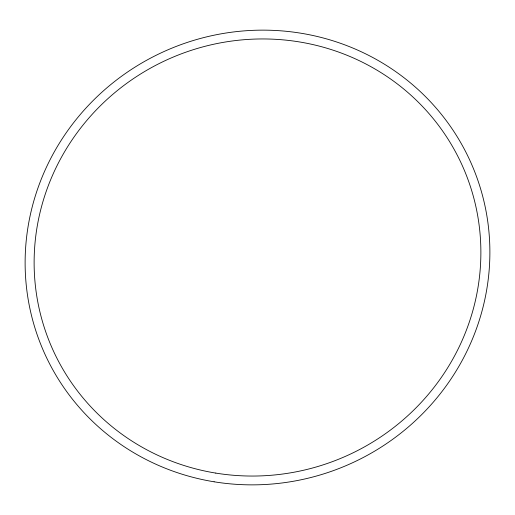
<?xml version="1.0" encoding="UTF-8"?>
<svg xmlns="http://www.w3.org/2000/svg" width="515" height="515" viewBox="0 0 515 515"><rect width="100%" height="100%" fill="white"/><g stroke="black" fill="none" stroke-linecap="round" stroke-linejoin="round"><path stroke-width="0.77" d="M214.118 481.795A233.527 226.194 -23.4 0 0 476.903 177.598A233.527 226.194 -23.4 0 0 81.479 113.107A233.527 226.194 -23.4 0 0 214.118 481.795M215.798 473.098A224.469 217.42 -23.4 0 0 468.399 180.701A224.469 217.42 -23.4 0 0 88.303 118.701A224.469 217.42 -23.4 0 0 215.798 473.098"/></g></svg>
